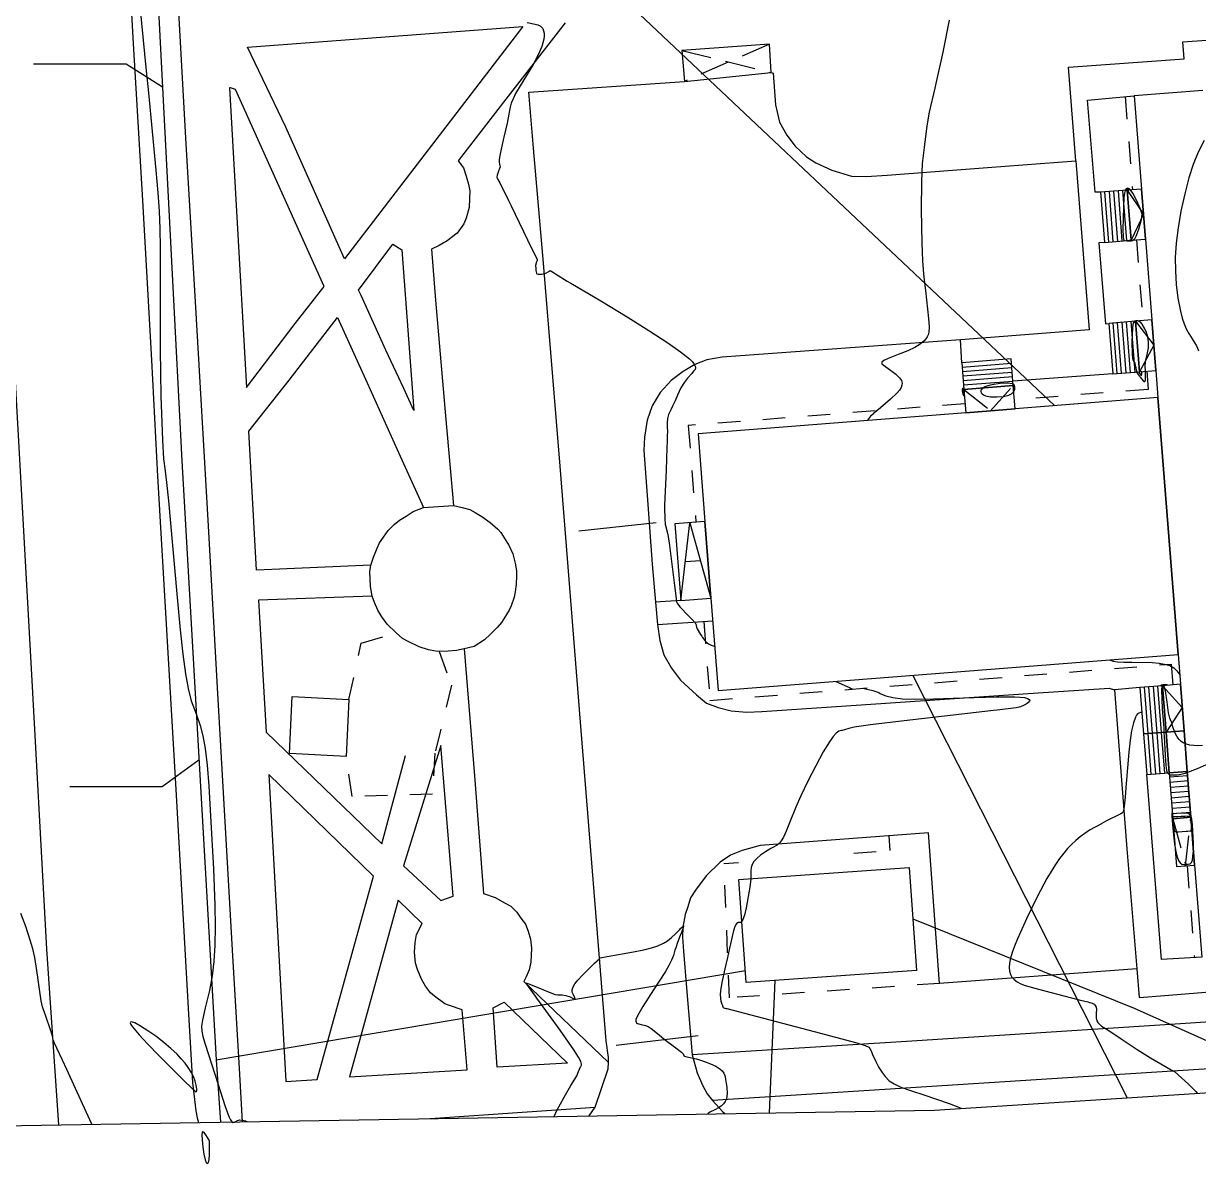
# Model space of a CAD drawing. Header units: metres. Extents: x 1233805 to 1234355, y 654698 to 655114.
# Drawn here: x 1233964 to 1234042.2, y 654698.2 to 654774.2 of the extents above; entities that cross this region are included whole.
import ezdxf

# ---------------------------------------------------------------- set-up
doc = ezdxf.new("R2010")
doc.units = ezdxf.units.M
doc.linetypes.add('ИИDash_15_15', pattern=[3, 1.5, -1.5])
doc.linetypes.add('ИИDash_20_10', pattern=[3, 2, -1])
for name, color, linetype, lineweight in [('ИИ_ГОРИЗОНТАЛИ_ОСН', 32, 'Continuous', 25), ('ИИ_ГОРИЗОНТАЛИ_УТОЛЩ', 32, 'Continuous', 30), ('ИИ_ДОРОГИ_АД', 7, 'Continuous', 25), ('ИИ_ЛЭП_ВН', 250, 'Continuous', 25), ('ИИ_ЛЭП_НН', 250, 'Continuous', 25), ('ИИ_ОБОРУДОВАНИЕ', 250, 'Continuous', 25), ('ИИ_СООРУЖЕНИЕ', 7, 'Continuous', 25), ('ИИ_СТРОЕНИЕ', 7, 'Continuous', 25), ('ИИ_ТЕПЛОТРАССА', 5, 'Continuous', 25)]:
    doc.layers.add(name, color=color, linetype=linetype, lineweight=lineweight)
doc.layers.add('Оформление точек', color=7, linetype='Continuous')

msp = doc.modelspace()

# ---------------------------------------------------------------- linework, layer by layer
at = {"layer": 'ИИ_ГОРИЗОНТАЛИ_ОСН'}
for points, elevation in [([(1233971.662, 654776.288), (1233972.163, 654771.054), (1233972.307, 654769.609), (1233972.808, 654764.45), (1233972.936, 654762.954), (1233973.018, 654761.735), (1233973.07, 654760.56), (1233973.098, 654759.311), (1233973.098, 654755.886), (1233973.092, 654752.528), (1233973.14, 654749.408), (1233973.241, 654746.499), (1233973.319, 654745.249), (1233973.416, 654744.45), (1233973.421, 654744.418), (1233973.524, 654743.67), (1233973.651, 654742.461), (1233974.21, 654736.263), (1233974.21, 654736.261), (1233974.428, 654733.871), (1233974.6, 654732.247), (1233974.773, 654730.951), (1233974.951, 654729.966), (1233975.166, 654729.149), (1233975.479, 654728.282), (1233975.76, 654727.511), (1233975.94, 654726.827), (1233976.085, 654725.979), (1233976.211, 654724.876), (1233976.322, 654723.501), (1233976.449, 654721.48), (1233976.449, 654721.48), (1233976.449, 654721.48), (1233976.645, 654717.959), (1233976.735, 654715.541), (1233976.75, 654714.125), (1233976.724, 654712.891), (1233976.658, 654711.806), (1233976.549, 654710.851), (1233976.373, 654709.875), (1233976.094, 654708.713), (1233975.9, 654707.901), (1233975.847, 654707.507), (1233975.856, 654707.167), (1233975.923, 654706.822), (1233976.082, 654706.295), (1233976.943, 654703.623), (1233977.4, 654702.232), (1233977.664, 654701.498), (1233977.769, 654701.261), (1233977.854, 654701.132), (1233977.934, 654701.087), (1233978.03, 654701.113), (1233978.083, 654701.144), (1233978.244, 654701.225), (1233978.401, 654701.258), (1233978.58, 654701.248), (1233978.78, 654701.192), (1233978.87, 654701.15)], 2.5), ([(1233997.521, 654774.279), (1233998.055, 654774.179), (1233998.237, 654774.122), (1233998.374, 654774.056), (1233998.475, 654773.975), (1233998.551, 654773.873), (1233998.608, 654773.734), (1233998.639, 654773.57), (1233998.642, 654773.38), (1233998.618, 654773.168), (1233998.566, 654772.936), (1233998.488, 654772.683), (1233998.255, 654772.126), (1233997.89, 654771.446), (1233997.299, 654770.465), (1233996.748, 654769.545), (1233996.577, 654769.211), (1233996.458, 654768.919), (1233996.381, 654768.653), (1233996.321, 654768.321), (1233996.298, 654768.179), (1233996.179, 654767.571), (1233995.971, 654766.66), (1233995.926, 654766.47), (1233995.692, 654765.438), (1233995.647, 654765.145), (1233995.656, 654764.967), (1233995.68, 654764.881), (1233995.709, 654764.771), (1233995.713, 654764.684), (1233995.686, 654764.563), (1233995.612, 654764.381), (1233995.588, 654764.327), (1233995.51, 654764.117), (1233995.493, 654763.98), (1233995.513, 654763.915), (1233995.571, 654763.824), (1233995.707, 654763.608), (1233996.279, 654762.447), (1233996.451, 654762.087), (1233997.813, 654759.258), (1233998.173, 654758.536), (1233998.185, 654758.514), (1233998.188, 654758.468), (1233998.187, 654758.464), (1233998.182, 654758.449), (1233998.155, 654758.367), (1233998.147, 654758.346), (1233998.076, 654758.106), (1233998.084, 654757.92), (1233998.091, 654757.876), (1233998.104, 654757.78), (1233998.133, 654757.602), (1233998.163, 654757.553), (1233998.243, 654757.542), (1233998.257, 654757.542), (1233998.278, 654757.541), (1233998.481, 654757.54), (1233998.636, 654757.561), (1233998.793, 654757.617), (1233998.948, 654757.709), (1233998.992, 654757.744), (1233999.045, 654757.77), (1233999.165, 654757.71), (1233999.263, 654757.646), (1233999.413, 654757.548), (1234000.177, 654757.074), (1234000.42, 654756.935), (1234002.422, 654755.754), (1234004.172, 654754.687), (1234005.681, 654753.741), (1234006.869, 654752.968), (1234007.721, 654752.376), (1234008.311, 654751.907), (1234008.505, 654751.719), (1234008.637, 654751.556), (1234008.707, 654751.422), (1234008.723, 654751.304), (1234008.69, 654751.198), (1234008.597, 654751.076), (1234008.469, 654750.933), (1234008.189, 654750.612), (1234007.993, 654750.357), (1234007.75, 654749.964), (1234007.515, 654749.489), (1234007.356, 654749.113), (1234007.196, 654748.741), (1234007.077, 654748.506), (1234006.926, 654748.191), (1234006.857, 654747.939), (1234006.829, 654747.651), (1234006.837, 654747.312), (1234006.845, 654747.12), (1234006.836, 654746.743), (1234006.823, 654746.399), (1234006.811, 654746.009), (1234006.758, 654744.483), (1234006.716, 654743.567), (1234006.657, 654742.167), (1234006.655, 654741.769), (1234006.671, 654741.467), (1234006.678, 654741.374), (1234006.68, 654741.247), (1234006.701, 654740.899), (1234006.849, 654740.311), (1234006.853, 654740.297), (1234006.902, 654740.085), (1234006.984, 654739.49), (1234007.331, 654736.812), (1234007.424, 654735.951), (1234007.436, 654735.831), (1234007.456, 654735.735), (1234007.495, 654735.648), (1234007.682, 654735.406), (1234008.261, 654734.796), (1234008.495, 654734.554), (1234008.7, 654734.326), (1234008.759, 654734.207), (1234008.765, 654734.151), (1234008.781, 654734.038), (1234008.82, 654733.931), (1234009.055, 654733.563), (1234009.13, 654733.457), (1234009.191, 654733.366), (1234009.411, 654733.081), (1234009.582, 654732.946), (1234009.766, 654732.846), (1234009.952, 654732.794), (1234009.998, 654732.782)], 3), ([(1234025.606, 654774.429), (1234025.19, 654772.296), (1234024.717, 654770.226), (1234024.645, 654769.919), (1234024.278, 654768.308), (1234024.117, 654767.395), (1234023.926, 654765.97), (1234023.813, 654764.899), (1234023.758, 654763.693), (1234023.747, 654761.811), (1234023.779, 654759.615), (1234023.824, 654758.424), (1234023.891, 654757.567), (1234023.965, 654756.964), (1234024.032, 654756.442), (1234024.233, 654754.589), (1234024.271, 654754.04), (1234024.241, 654753.67), (1234024.198, 654753.508), (1234024.135, 654753.361), (1234024.05, 654753.225), (1234023.943, 654753.099), (1234023.681, 654752.883), (1234023.315, 654752.663), (1234022.85, 654752.442), (1234022.215, 654752.186), (1234022.199, 654752.179), (1234021.55, 654751.922), (1234021.258, 654751.785), (1234021.125, 654751.676), (1234021.11, 654751.625), (1234021.128, 654751.573), (1234021.202, 654751.495), (1234021.356, 654751.384), (1234021.392, 654751.359), (1234021.548, 654751.25), (1234021.717, 654751.131), (1234021.795, 654751.079), (1234022.057, 654750.891), (1234022.297, 654750.64), (1234022.298, 654750.639), (1234022.298, 654750.639), (1234022.428, 654750.458), (1234022.474, 654750.289), (1234022.459, 654750.147), (1234022.396, 654749.992), (1234022.285, 654749.819), (1234022.122, 654749.624), (1234021.695, 654749.208), (1234021.04, 654748.639), (1234020.542, 654748.235), (1234020.536, 654748.23), (1234020.364, 654748.081), (1234020.229, 654747.915), (1234020.163, 654747.799)], 3.5), ([(1234036.27, 654731.872), (1234036.273, 654731.87), (1234036.524, 654731.792), (1234036.812, 654731.748), (1234037.222, 654731.727), (1234037.753, 654731.721), (1234039.105, 654731.687), (1234039.573, 654731.648), (1234039.938, 654731.59), (1234040.286, 654731.487), (1234040.557, 654731.34), (1234040.759, 654731.148), (1234040.941, 654730.865), (1234040.943, 654730.861)], 3.5), ([(1234018.064, 654730.439), (1234018.814, 654730.098), (1234018.969, 654730.026), (1234019.072, 654729.977), (1234019.134, 654729.947), (1234019.134, 654729.947), (1234019.157, 654729.936), (1234019.165, 654729.932), (1234019.176, 654729.926), (1234019.177, 654729.926), (1234019.178, 654729.925)], 3), ([(1234019.843, 654729.978), (1234020.031, 654729.947), (1234020.525, 654729.843), (1234020.911, 654729.696), (1234021.012, 654729.643), (1234021.208, 654729.543), (1234021.394, 654729.471), (1234021.861, 654729.36), (1234022.499, 654729.29), (1234023.318, 654729.262), (1234024.552, 654729.277), (1234026.542, 654729.346), (1234028.741, 654729.42), (1234029.977, 654729.42), (1234030.333, 654729.398), (1234030.611, 654729.361), (1234030.809, 654729.309), (1234030.927, 654729.243), (1234030.965, 654729.163), (1234030.921, 654729.069), (1234030.796, 654728.963), (1234030.592, 654728.847), (1234030.345, 654728.745), (1234030.058, 654728.677), (1234028.787, 654728.52), (1234028.542, 654728.493), (1234022.61, 654727.826), (1234020.369, 654727.557), (1234019.268, 654727.392), (1234018.923, 654727.315), (1234018.634, 654727.224), (1234018.473, 654727.176), (1234018.436, 654727.171), (1234018.263, 654727.122), (1234018.088, 654726.993), (1234017.882, 654726.762), (1234017.642, 654726.425), (1234017.226, 654725.742), (1234016.724, 654724.83), (1234016.203, 654723.809), (1234015.735, 654722.823), (1234015.402, 654722.06), (1234015.025, 654721.136), (1234014.752, 654720.468), (1234014.575, 654720.086), (1234014.429, 654719.841), (1234014.278, 654719.66), (1234014.11, 654719.525), (1234013.858, 654719.382), (1234013.736, 654719.317), (1234013.37, 654719.1), (1234013.047, 654718.874), (1234012.792, 654718.655), (1234012.609, 654718.449), (1234012.497, 654718.261), (1234012.427, 654718.057), (1234012.398, 654717.84), (1234012.407, 654717.589), (1234012.408, 654717.577), (1234012.412, 654717.299), (1234012.337, 654716.757), (1234012.088, 654715.364), (1234011.977, 654714.896), (1234011.878, 654714.595), (1234011.824, 654714.492), (1234011.768, 654714.426), (1234011.706, 654714.396), (1234011.624, 654714.393), (1234011.552, 654714.391), (1234011.498, 654714.371), (1234011.403, 654714.256), (1234011.325, 654714.063), (1234011.237, 654713.76), (1234010.992, 654712.688), (1234010.857, 654712.069), (1234010.682, 654711.316), (1234010.473, 654710.398), (1234010.383, 654709.85), (1234010.367, 654709.596), (1234010.378, 654709.369), (1234010.414, 654709.169), (1234010.48, 654708.973), (1234010.488, 654708.952), (1234010.542, 654708.796), (1234010.561, 654708.744), (1234010.602, 654708.718), (1234010.748, 654708.679), (1234010.796, 654708.667), (1234012.397, 654708.253), (1234016.611, 654707.148), (1234019.446, 654706.384), (1234020.015, 654706.21), (1234020.263, 654706.097), (1234020.332, 654706.021), (1234020.409, 654705.849), (1234020.508, 654705.608), (1234020.714, 654705.157), (1234020.925, 654704.753), (1234021.132, 654704.413), (1234021.333, 654704.142), (1234021.606, 654703.869), (1234021.937, 654703.652), (1234022.388, 654703.447), (1234023.097, 654703.191), (1234023.904, 654702.921), (1234025.598, 654702.345), (1234026.398, 654702.034)], 3), ([(1234040.163, 654730.18), (1234040.086, 654730.2), (1234039.809, 654730.213), (1234039.714, 654730.193), (1234039.66, 654730.141), (1234039.66, 654730.14)], 3.5), ([(1234038.426, 654728.377), (1234038.327, 654728.362), (1234038.226, 654728.332), (1234038.143, 654728.276), (1234038.065, 654728.185), (1234037.992, 654728.058), (1234037.858, 654727.682), (1234037.743, 654727.149), (1234037.653, 654726.537), (1234037.562, 654725.73), (1234037.361, 654723.388), (1234037.308, 654722.729), (1234037.252, 654722.134), (1234037.202, 654721.832), (1234037.138, 654721.691), (1234037.018, 654721.622), (1234036.99, 654721.611), (1234036.08, 654721.154), (1234035.753, 654720.982), (1234035.734, 654720.972), (1234034.949, 654720.534), (1234034.625, 654720.321), (1234034.321, 654720.098), (1234034.025, 654719.853), (1234033.744, 654719.592), (1234033.477, 654719.313), (1234033.222, 654719.016), (1234032.954, 654718.664), (1234032.679, 654718.265), (1234032.103, 654717.316), (1234031.488, 654716.16), (1234030.753, 654714.648), (1234030.144, 654713.313), (1234029.944, 654712.823), (1234029.793, 654712.399), (1234029.683, 654712.02), (1234029.617, 654711.689), (1234029.593, 654711.403), (1234029.612, 654711.157), (1234029.674, 654710.948), (1234029.779, 654710.762), (1234029.929, 654710.597), (1234030.127, 654710.451), (1234030.366, 654710.324), (1234030.663, 654710.207), (1234031.556, 654709.951), (1234033.224, 654709.523), (1234034.251, 654709.259), (1234034.828, 654709.108), (1234034.949, 654709.076), (1234034.954, 654709.075), (1234035.119, 654709.023), (1234035.24, 654708.956), (1234035.327, 654708.867), (1234035.378, 654708.757), (1234035.399, 654708.607), (1234035.392, 654708.365), (1234035.387, 654708.062), (1234035.423, 654707.864), (1234035.489, 654707.741), (1234035.595, 654707.626), (1234035.749, 654707.509), (1234036.012, 654707.346), (1234036.287, 654707.177), (1234037.046, 654706.663), (1234038.117, 654705.94), (1234038.997, 654705.393), (1234040.106, 654704.742), (1234040.525, 654704.5)], 3.5), ([(1233965.954, 654706.774), (1233965.857, 654707.061), (1233965.438, 654708.289), (1233965.42, 654708.342), (1233965.273, 654708.792), (1233965.185, 654709.18), (1233964.957, 654710.729), (1233964.952, 654710.765), (1233964.848, 654711.483), (1233964.742, 654712.067), (1233964.611, 654712.646), (1233964.452, 654713.229), (1233964.158, 654714.124), (1233963.818, 654714.992)], 2.5), ([(1234002.34, 654712.042), (1234002.37, 654712.047), (1234002.835, 654712.125), (1234004.603, 654712.445), (1234005.289, 654712.583), (1234005.795, 654712.711), (1234006.223, 654712.855), (1234006.581, 654713.02), (1234006.856, 654713.188), (1234007.126, 654713.395), (1234007.39, 654713.637), (1234007.675, 654713.941), (1234007.716, 654713.987), (1234007.888, 654714.159), (1234007.916, 654714.169), (1234007.92, 654714.133), (1234007.884, 654713.969), (1234007.793, 654713.721), (1234007.709, 654713.522), (1234007.522, 654713.066), (1234007.402, 654712.721), (1234007.355, 654712.55), (1234007.251, 654712.204), (1234007.127, 654711.891), (1234006.952, 654711.538), (1234006.723, 654711.139), (1234005.931, 654709.92), (1234005.208, 654708.813), (1234004.853, 654708.19), (1234004.759, 654707.933), (1234004.75, 654707.84), (1234004.765, 654707.766), (1234004.803, 654707.713), (1234004.866, 654707.672), (1234005.101, 654707.614), (1234005.382, 654707.549), (1234005.568, 654707.468), (1234005.771, 654707.344), (1234006.305, 654706.913), (1234006.636, 654706.633), (1234007.33, 654706.118), (1234007.794, 654705.77), (1234007.897, 654705.656), (1234007.941, 654705.552), (1234007.953, 654705.516), (1234007.98, 654705.497), (1234008.15, 654705.459), (1234008.782, 654705.319), (1234009.259, 654705.171), (1234009.709, 654705.001), (1234010.075, 654704.832), (1234010.343, 654704.67), (1234010.502, 654704.53), (1234010.614, 654704.378), (1234010.68, 654704.212), (1234010.713, 654704.001), (1234010.717, 654703.952), (1234010.765, 654703.686), (1234010.813, 654703.43), (1234010.832, 654703.015), (1234010.812, 654702.83), (1234010.773, 654702.666), (1234010.694, 654702.485), (1234010.581, 654702.323), (1234010.433, 654702.182), (1234010.252, 654702.061), (1234009.995, 654701.938), (1234009.664, 654701.769), (1234009.566, 654701.69), (1234009.547, 654701.666)], 2.5), ([(1233999.308, 654701.494), (1233999.496, 654701.889), (1233999.972, 654702.776), (1234000.414, 654703.557), (1234000.684, 654703.983), (1234000.815, 654704.198), (1234000.934, 654704.473), (1234001.077, 654704.797), (1234001.089, 654704.818), (1234001.125, 654704.895), (1234001.135, 654704.961), (1234001.089, 654705.144), (1234000.928, 654705.448), (1234000.628, 654705.914), (1233999.711, 654707.224), (1233998.162, 654709.356), (1233998.067, 654709.486), (1233997.421, 654710.377), (1233997.421, 654710.377), (1233997.421, 654710.378), (1233997.572, 654710.337), (1233998.413, 654709.999), (1233998.612, 654709.913), (1233999.102, 654709.707), (1233999.39, 654709.608), (1233999.551, 654709.58), (1233999.708, 654709.587), (1233999.844, 654709.593), (1234000.083, 654709.548), (1234000.375, 654709.444), (1234000.533, 654709.369), (1234000.645, 654709.318), (1234000.693, 654709.311), (1234000.704, 654709.335), (1234000.692, 654709.387), (1234000.598, 654709.582), (1234000.594, 654709.591), (1234000.52, 654709.763), (1234000.513, 654709.926), (1234000.569, 654710.113), (1234000.693, 654710.325), (1234000.887, 654710.571), (1234001.168, 654710.877), (1234002.002, 654711.681), (1234002.344, 654711.997)], 2.5), ([(1233968.546, 654700.976), (1233967.931, 654702.343), (1233966.88, 654704.614), (1233966.593, 654705.231), (1233966.217, 654706.046), (1233966.049, 654706.42), (1233965.994, 654706.549), (1233965.977, 654706.591), (1233965.974, 654706.6), (1233965.966, 654706.618), (1233965.966, 654706.618), (1233965.965, 654706.621)], 2.5), ([(1234040.569, 654704.503), (1234040.841, 654704.267), (1234041.536, 654703.64), (1234042.013, 654703.142), (1234042.094, 654703.038)], 3.5)]:
    msp.add_lwpolyline(points, dxfattribs=dict(at, elevation=elevation))
for points, elevation in [([(1234037.558, 654763.133), (1234037.542, 654763.153), (1234037.458, 654763.187), (1234037.416, 654763.169), (1234037.387, 654763.119)], 4.5), ([(1234037.458, 654763.125), (1234037.457, 654763.126), (1234037.457, 654763.125)], 5), ([(1234037.57, 654759.778), (1234037.581, 654759.775), (1234037.583, 654759.775), (1234037.623, 654759.773), (1234037.717, 654759.773), (1234037.766, 654759.793)], 4.5), ([(1234038.047, 654754.407), (1234038.014, 654754.413), (1234037.977, 654754.403), (1234037.976, 654754.401)], 4.5), ([(1234038.224, 654751.031), (1234038.272, 654750.92), (1234038.275, 654750.917), (1234038.286, 654750.902), (1234038.364, 654750.81), (1234038.406, 654750.793), (1234038.421, 654750.91), (1234038.412, 654751.046)], 4.5), ([(1234029.881, 654749.973), (1234029.904, 654750.02), (1234029.909, 654750.088), (1234029.895, 654750.139), (1234029.867, 654750.156)], 4.5), ([(1234026.537, 654749.826), (1234026.557, 654749.741), (1234026.583, 654749.707), (1234026.57, 654749.872), (1234026.546, 654749.885), (1234026.537, 654749.826)], 4.5), ([(1234040.443, 654721.704), (1234040.437, 654721.443), (1234040.465, 654720.977), (1234040.581, 654719.915), (1234040.61, 654719.739)], 4.5), ([(1234040.456, 654721.704), (1234040.453, 654721.71), (1234040.443, 654721.704)], 4.5), ([(1234040.453, 654721.617), (1234040.448, 654721.412), (1234040.47, 654721.047), (1234040.56, 654720.215), (1234040.581, 654720.111)], 5), ([(1234040.462, 654721.622), (1234040.462, 654721.622), (1234040.453, 654721.617)], 5), ([(1234040.469, 654721.533), (1234040.462, 654721.53)], 5.5), ([(1234040.462, 654721.53), (1234040.474, 654721.117), (1234040.54, 654720.514), (1234040.555, 654720.438)], 5.5), ([(1234040.481, 654721.357), (1234040.484, 654721.258), (1234040.499, 654721.154)], 6.5), ([(1234040.483, 654721.357), (1234040.481, 654721.357)], 6.5), ([(1234041.761, 654720.463), (1234041.761, 654720.463)], 5.5), ([(1233974.319, 654704.236), (1233974.679, 654703.874), (1233975.191, 654703.366), (1233975.418, 654703.17), (1233975.481, 654703.138), (1233975.52, 654703.147), (1233975.537, 654703.197), (1233975.536, 654703.298), (1233975.497, 654703.564), (1233975.418, 654703.849), (1233975.302, 654704.143), (1233975.15, 654704.441), (1233974.966, 654704.739), (1233974.749, 654705.038), (1233974.5, 654705.336), (1233974.221, 654705.632), (1233973.814, 654706.013), (1233973.336, 654706.418), (1233972.81, 654706.825), (1233972.28, 654707.2), (1233971.794, 654707.509), (1233971.414, 654707.711), (1233971.179, 654707.787), (1233971.121, 654707.775), (1233971.105, 654707.731), (1233971.146, 654707.62), (1233971.26, 654707.448), (1233971.703, 654706.916), (1233972.252, 654706.324), (1233972.999, 654705.557), (1233973.949, 654704.605), (1233974.319, 654704.236)], 2.5), ([(1233976.357, 654698.624), (1233976.384, 654698.967), (1233976.385, 654699.491), (1233976.384, 654699.628), (1233976.385, 654699.781), (1233976.383, 654699.869), (1233976.362, 654699.92), (1233976.136, 654700.265), (1233976.018, 654700.421), (1233975.942, 654700.47), (1233975.914, 654700.458), (1233975.893, 654700.422), (1233975.872, 654700.273), (1233975.884, 654699.929), (1233975.935, 654699.451), (1233976.009, 654698.973), (1233976.088, 654698.616), (1233976.162, 654698.423), (1233976.2, 654698.374), (1233976.236, 654698.359), (1233976.272, 654698.377), (1233976.305, 654698.43), (1233976.357, 654698.624)], 2.5)]:
    msp.add_lwpolyline(points, close=True, dxfattribs=dict(at, elevation=elevation))
at = {"layer": 'ИИ_ГОРИЗОНТАЛИ_УТОЛЩ', "elevation": 4}
for points in [[(1234042.565, 654766.433), (1234042.178, 654765.651), (1234041.847, 654764.831), (1234041.557, 654763.937), (1234041.281, 654762.887), (1234041.025, 654761.721), (1234040.834, 654760.621), (1234040.708, 654759.594), (1234040.648, 654758.644), (1234040.652, 654757.758), (1234040.712, 654756.846), (1234040.829, 654755.929), (1234040.993, 654755.067), (1234041.11, 654754.61), (1234041.237, 654754.227), (1234041.375, 654753.907), (1234041.55, 654753.59), (1234041.768, 654753.238), (1234042.051, 654752.772), (1234042.127, 654752.618), (1234042.195, 654752.426)], [(1234042.47, 654726.18), (1234042.157, 654726.16), (1234041.877, 654726.166), (1234041.625, 654726.197), (1234041.402, 654726.255), (1234041.207, 654726.338), (1234041.041, 654726.445), (1234040.901, 654726.579), (1234040.783, 654726.74), (1234040.672, 654726.95), (1234040.525, 654727.293), (1234040.443, 654727.558), (1234040.43, 654727.63), (1234040.394, 654727.741), (1234040.383, 654727.761), (1234040.283, 654727.996), (1234040.203, 654728.338), (1234040.102, 654729.055), (1234039.992, 654729.815), (1234039.905, 654730.098), (1234039.856, 654730.159), (1234039.797, 654730.172), (1234039.763, 654730.161), (1234039.746, 654730.123), (1234039.733, 654729.894), (1234039.779, 654728.606), (1234039.856, 654727.595), (1234039.878, 654727.336), (1234039.896, 654727.011), (1234039.905, 654726.787), (1234039.981, 654725.519), (1234040.03, 654724.873), (1234040.073, 654724.517), (1234040.113, 654724.373), (1234040.167, 654724.306), (1234040.177, 654724.299), (1234040.197, 654724.282), (1234040.254, 654724.241), (1234040.325, 654724.22), (1234040.716, 654724.228), (1234040.77, 654724.232), (1234040.773, 654724.232), (1234041.021, 654724.261), (1234041.301, 654724.334), (1234041.671, 654724.463), (1234042.137, 654724.654), (1234043.122, 654725.097)]]:
    msp.add_lwpolyline(points, dxfattribs=at)
at = {"layer": 'ИИ_ГОРИЗОНТАЛИ_УТОЛЩ'}
for points, elevation in [([(1234037.168, 654760.546), (1234037.177, 654759.99), (1234037.194, 654759.874), (1234037.224, 654759.811), (1234037.293, 654759.771), (1234037.417, 654759.76), (1234037.447, 654759.76), (1234037.528, 654759.757), (1234037.714, 654759.757), (1234037.814, 654759.778), (1234037.897, 654759.832), (1234037.975, 654759.927), (1234038.051, 654760.066), (1234038.221, 654760.534), (1234038.393, 654761.177), (1234038.431, 654761.381), (1234038.435, 654761.524), (1234038.408, 654761.665), (1234038.337, 654761.859), (1234038.071, 654762.453), (1234037.821, 654762.926), (1234037.719, 654763.079), (1234037.627, 654763.181), (1234037.543, 654763.236), (1234037.458, 654763.249), (1234037.375, 654763.213), (1234037.315, 654763.109), (1234037.268, 654762.92), (1234037.232, 654762.639), (1234037.194, 654761.983), (1234037.175, 654761.218), (1234037.168, 654760.546)], 4), ([(1234038.058, 654751.099), (1234038.12, 654750.947), (1234038.242, 654750.776), (1234038.282, 654750.725), (1234038.313, 654750.684), (1234038.518, 654750.441), (1234038.583, 654750.395), (1234038.628, 654750.395), (1234038.66, 654750.451), (1234038.675, 654750.568), (1234038.658, 654751.02), (1234038.657, 654751.032), (1234038.642, 654751.466), (1234038.687, 654751.837), (1234038.745, 654752.086), (1234038.855, 654752.624), (1234038.874, 654752.841), (1234038.871, 654753.042), (1234038.827, 654753.336), (1234038.737, 654753.645), (1234038.605, 654753.949), (1234038.452, 654754.2), (1234038.352, 654754.315), (1234038.251, 654754.39), (1234038.149, 654754.425), (1234038.029, 654754.428), (1234037.932, 654754.403), (1234037.87, 654754.329), (1234037.824, 654754.181), (1234037.791, 654753.947), (1234037.756, 654753.054), (1234037.782, 654752.157), (1234037.831, 654751.843), (1234037.892, 654751.701), (1234037.908, 654751.677), (1234037.948, 654751.605), (1234037.989, 654751.457), (1234038.012, 654751.327), (1234038.021, 654751.273), (1234038.058, 654751.099)], 4), ([(1234026.461, 654749.767), (1234026.515, 654749.54), (1234026.555, 654749.462), (1234026.583, 654749.452), (1234026.592, 654749.645), (1234026.549, 654749.886), (1234026.518, 654749.931), (1234026.486, 654749.92), (1234026.464, 654749.857), (1234026.461, 654749.767)], 4), ([(1234027.965, 654750.038), (1234027.849, 654749.97), (1234027.764, 654749.892), (1234027.714, 654749.808), (1234027.702, 654749.722), (1234027.728, 654749.638), (1234027.79, 654749.562), (1234027.885, 654749.496), (1234028.01, 654749.443), (1234028.342, 654749.379), (1234028.766, 654749.365), (1234029.206, 654749.404), (1234029.561, 654749.488), (1234029.755, 654749.581), (1234029.889, 654749.703), (1234029.961, 654749.853), (1234029.974, 654750.033), (1234029.936, 654750.167), (1234029.883, 654750.215), (1234029.8, 654750.248), (1234029.499, 654750.277), (1234029.003, 654750.257), (1234028.436, 654750.181), (1234028.169, 654750.115), (1234027.965, 654750.038)], 4), ([(1234040.434, 654721.791), (1234040.427, 654721.473), (1234040.46, 654720.907), (1234040.523, 654720.233), (1234040.601, 654719.616), (1234040.684, 654719.121), (1234040.771, 654718.759), (1234040.859, 654718.526), (1234040.963, 654718.366), (1234041.079, 654718.281), (1234041.221, 654718.262), (1234041.351, 654718.267), (1234041.359, 654718.268), (1234041.511, 654718.274), (1234041.511, 654718.274), (1234041.632, 654718.3), (1234041.72, 654718.39), (1234041.785, 654718.553), (1234041.827, 654718.791), (1234041.85, 654719.157), (1234041.851, 654719.652), (1234041.791, 654720.891), (1234041.752, 654721.262), (1234041.703, 654721.47), (1234041.626, 654721.588), (1234041.497, 654721.648), (1234041.196, 654721.675), (1234040.721, 654721.648), (1234040.719, 654721.648), (1234040.57, 654721.637), (1234040.5, 654721.645), (1234040.472, 654721.682), (1234040.456, 654721.745), (1234040.454, 654721.755), (1234040.444, 654721.798), (1234040.434, 654721.791)], 4), ([(1234040.472, 654721.444), (1234040.479, 654721.188), (1234040.52, 654720.814), (1234040.569, 654720.566), (1234040.603, 654720.485), (1234040.649, 654720.443), (1234040.717, 654720.429), (1234040.842, 654720.433), (1234041.368, 654720.474), (1234041.451, 654720.48), (1234041.637, 654720.493), (1234041.637, 654720.493), (1234041.672, 654720.501), (1234041.697, 654720.527), (1234041.728, 654720.643), (1234041.735, 654720.892), (1234041.718, 654721.251), (1234041.692, 654721.418), (1234041.67, 654721.452), (1234041.633, 654721.47), (1234041.284, 654721.46), (1234041.265, 654721.458), (1234041.043, 654721.441), (1234040.812, 654721.427), (1234040.625, 654721.423), (1234040.52, 654721.434), (1234040.481, 654721.446), (1234040.48, 654721.446), (1234040.472, 654721.444)], 6)]:
    msp.add_lwpolyline(points, close=True, dxfattribs=dict(at, elevation=elevation))
at = {"layer": 'ИИ_ДОРОГИ_АД'}
for points in [[(1233966.352, 654700.939), (1233965.556, 654712.617), (1233964.558, 654730.898), (1233962.037, 654775.424), (1233960.382, 654804.088), (1233959.962, 654811.361), (1233959.902, 654812.354), (1233959.742, 654813.113), (1233959.514, 654814.09)], [(1233971.717, 654800.512), (1233972.601, 654798.647), (1233973.084, 654797.403), (1233973.524, 654789.402), (1233974.788, 654766.58), (1233975.441, 654755.306), (1233976.262, 654741.157), (1233976.908, 654729.643), (1233977.915, 654712.174), (1233978.349, 654704.684), (1233978.54, 654701.144)], [(1233970.467, 654787.523), (1233971.303, 654772.887), (1233971.907, 654762.434), (1233972.515, 654751.814), (1233972.923, 654744.088), (1233974.148, 654722.877), (1233974.977, 654708.298), (1233975.243, 654703.744), (1233975.459, 654701.874), (1233975.546, 654701.404), (1233975.652, 654701.096)], [(1234000.044, 654774.248), (1233995.948, 654768.969), (1233992.923, 654765.08), (1233993.277, 654764.614), (1233993.464, 654764.063), (1233993.613, 654763.513), (1233993.697, 654763.069), (1233993.687, 654762.566), (1233993.659, 654761.978), (1233993.456, 654761.266), (1233993.292, 654760.881), (1233992.859, 654760.26), (1233992.187, 654759.759), (1233991.67, 654759.442), (1233991.153, 654759.196), (1233991.412, 654755.801), (1233992.084, 654748.109), (1233992.608, 654742.142)], [(1234034.032, 654765.067), (1234033.536, 654771.306), (1234041.239, 654771.867), (1234041.158, 654772.984), (1234045.574, 654773.297)], [(1234001.648, 654701.533), (1234002.039, 654702.113), (1234002.917, 654704.659), (1234002.932, 654705.077), (1234002.927, 654705.421), (1234002.785, 654706.518), (1234001.077, 654727.725), (1233999.705, 654744.755), (1233998.596, 654758.267), (1233997.947, 654765.912), (1233997.638, 654769.635), (1234007.977, 654770.363)], [(1234013.756, 654770.944), (1234013.89, 654770.904), (1234014.034, 654768.791), (1234014.317, 654767.657), (1234014.792, 654766.775), (1234015.357, 654766.062), (1234016.104, 654765.35), (1234016.734, 654764.946), (1234017.796, 654764.458), (1234019.111, 654764.058), (1234020.078, 654764.024), (1234021.484, 654764.126), (1234028.142, 654764.625), (1234034.032, 654765.067), (1234034.911, 654753.826), (1234026.36, 654753.161), (1234010.495, 654752.007), (1234009.48, 654751.826), (1234008.679, 654751.528), (1234007.896, 654751.064), (1234007.104, 654750.454), (1234006.379, 654749.671), (1234005.83, 654748.775), (1234005.493, 654747.824), (1234005.319, 654746.697), (1234005.284, 654745.804), (1234005.537, 654742.218), (1234005.84, 654738.249), (1234006.066, 654735.722), (1234006.183, 654734.217), (1234006.34, 654733.15), (1234006.62, 654732.208), (1234007.114, 654731.316), (1234007.717, 654730.529), (1234008.776, 654729.551), (1234009.445, 654729), (1234010.222, 654728.696), (1234011.082, 654728.49), (1234012.127, 654728.388), (1234013.127, 654728.432), (1234017.779, 654728.748), (1234031.201, 654729.656), (1234036.259, 654729.999), (1234036.61, 654729.875), (1234037.426, 654719.301), (1234038.08, 654711.313), (1234024.961, 654710.346), (1234024.22, 654720.354), (1234013.025, 654719.526), (1234011.821, 654719.198), (1234011.043, 654718.87), (1234010.36, 654718.417), (1234009.424, 654717.506), (1234008.719, 654716.546), (1234008.377, 654716.033), (1234008.201, 654715.445), (1234008.033, 654714.924), (1234007.88, 654714.092), (1234007.858, 654713.411), (1234007.92, 654712.497), (1234008.113, 654710.053), (1234008.504, 654705.59), (1234008.82, 654704.398), (1234009.193, 654703.564), (1234009.486, 654702.994), (1234009.852, 654702.553), (1234010.535, 654701.797), (1234010.664, 654701.685)], [(1234035.676, 654762.985), (1234035.312, 654763), (1234034.817, 654769.102), (1234037.911, 654769.401)], [(1234035.938, 654759.65), (1234035.557, 654759.613), (1234036.013, 654754.235), (1234036.223, 654754.263)], [(1233987.121, 654738.172), (1233979.505, 654737.847), (1233978.993, 654747.088), (1233981.684, 654750.485), (1233984.9, 654754.652), (1233986.868, 654750.31), (1233989.076, 654745.431), (1233990.61, 654742.013)], [(1234026.443, 654751.644), (1234026.36, 654753.161)], [(1234036.488, 654750.895), (1234029.846, 654750.421)], [(1233987.199, 654736.107), (1233979.637, 654735.838), (1233980.144, 654727.063), (1233987.842, 654719.631), (1233989.42, 654725.503)], [(1234007.745, 654735.814), (1234006.066, 654735.722)], [(1234006.183, 654734.217), (1234009.866, 654734.468)], [(1233993.325, 654732.596), (1233994.011, 654724.156), (1233994.614, 654716.32), (1233995.385, 654716.068), (1233996.06, 654715.685), (1233996.426, 654715.486), (1233996.831, 654715.082), (1233997.098, 654714.683), (1233997.396, 654714.279), (1233997.587, 654713.813), (1233997.747, 654713.292), (1233997.808, 654712.697), (1233997.755, 654711.756), (1233997.648, 654711.237), (1233997.442, 654710.771), (1233997.304, 654710.481), (1234002.932, 654705.077)], [(1234038.296, 654730.033), (1234036.61, 654729.875)], [(1234042.42, 654712.084), (1234039.742, 654711.928), (1234038.752, 654724.236)], [(1234038.08, 654711.313), (1234038.25, 654709.405), (1234039.943, 654709.55), (1234046.179, 654710.048), (1234046.231, 654709.124), (1234050.557, 654709.451), (1234050.573, 654709.251), (1234051.746, 654709.354), (1234059.42, 654709.942), (1234059.369, 654710.925), (1234074.576, 654712.058), (1234074.708, 654709.857), (1234056.754, 654708.693), (1234041.331, 654707.685), (1234023.125, 654706.5), (1234008.504, 654705.59)], [(1234074.963, 654705.14), (1234074.869, 654706.752), (1234052.028, 654705.227), (1234034.525, 654704.121), (1234009.852, 654702.553)], [(1233991.06, 654701.355), (1233997.508, 654701.789), (1234002.039, 654702.113)]]:
    msp.add_lwpolyline(points, dxfattribs=at)
for points in [[(1233985.363, 654758.566), (1233981.466, 654767.315), (1233978.913, 654772.631), (1233997.23, 654774.02)], [(1233984.001, 654756.717), (1233978.105, 654769.821), (1233977.776, 654769.943), (1233977.714, 654769.93), (1233978.128, 654762.501), (1233978.845, 654749.99), (1233982.069, 654754.257)], [(1233986.294, 654756.461), (1233988.575, 654759.524), (1233989.175, 654759.144), (1233989.97, 654748.456), (1233989.303, 654749.918), (1233988.12, 654752.478), (1233986.468, 654756.125)], [(1233992.608, 654742.142), (1233993.185, 654742.015), (1233993.71, 654741.881), (1233994.057, 654741.679), (1233994.498, 654741.411), (1233995.058, 654741.018), (1233995.564, 654740.577), (1233995.773, 654740.339), (1233996.329, 654739.467), (1233996.573, 654738.919), (1233996.728, 654738.305), (1233996.805, 654737.799), (1233996.811, 654737.465), (1233996.787, 654736.879), (1233996.716, 654736.391), (1233996.644, 654736.039), (1233996.454, 654735.465), (1233996.316, 654735.185), (1233996.144, 654734.883), (1233995.815, 654734.356), (1233995.523, 654734.028), (1233995.081, 654733.58), (1233994.679, 654733.199), (1233993.991, 654732.771), (1233993.325, 654732.596), (1233992.805, 654732.496), (1233992.249, 654732.46), (1233991.669, 654732.426), (1233991.414, 654732.453), (1233990.952, 654732.543), (1233990.331, 654732.75), (1233989.606, 654733.088), (1233989.213, 654733.288), (1233988.797, 654733.669), (1233988.21, 654734.249), (1233987.844, 654734.746), (1233987.574, 654735.188), (1233987.357, 654735.682), (1233987.199, 654736.107), (1233987.089, 654736.762), (1233987.045, 654737.75), (1233987.121, 654738.172), (1233987.281, 654738.699), (1233987.525, 654739.298), (1233987.69, 654739.657), (1233987.954, 654740.046), (1233988.26, 654740.483), (1233988.671, 654740.887), (1233989.025, 654741.158), (1233989.463, 654741.429), (1233989.936, 654741.75), (1233990.61, 654742.013)], [(1233991.772, 654726.181), (1233989.291, 654718.166), (1233991.768, 654715.851), (1233992.586, 654716.147)], [(1233983.531, 654703.952), (1233987.281, 654717.472), (1233980.322, 654724.254), (1233981.447, 654703.824)], [(1233993.188, 654708.583), (1233992.339, 654708.883), (1233992.045, 654708.978), (1233991.361, 654709.502), (1233991.081, 654709.716), (1233990.751, 654710.158), (1233990.492, 654710.636), (1233990.208, 654711.274), (1233990.084, 654711.683), (1233990.028, 654712.418), (1233990.065, 654713.071), (1233990.15, 654713.599), (1233990.527, 654714.325), (1233988.942, 654715.891), (1233988.254, 654713.374), (1233985.691, 654704.13), (1233993.52, 654704.604)], [(1234000.212, 654705.032), (1233995.529, 654704.771), (1233995.247, 654708.713), (1233995.98, 654709.098)]]:
    msp.add_lwpolyline(points, close=True, dxfattribs=at)
at = {"layer": 'ИИ_ДОРОГИ_АД', "linetype": 'ИИDash_15_15'}
for points in [[(1234037.313, 654769.354), (1234037.801, 654763.152)], [(1234038.063, 654759.817), (1234038.486, 654754.441)], [(1234038.751, 654751.073), (1234038.846, 654749.871), (1234029.945, 654749.17)], [(1234026.658, 654748.912), (1234008.242, 654747.463), (1234008.747, 654741.031)], [(1234009.267, 654734.427), (1234009.68, 654729.178), (1234040.384, 654731.593), (1234040.493, 654730.206)], [(1233985.655, 654729.234), (1233986.464, 654732.979), (1233988.797, 654733.669)], [(1233991.669, 654732.426), (1233992.472, 654730.185), (1233991.375, 654725.66), (1233991.212, 654722.935), (1233985.862, 654722.788), (1233985.471, 654725.45)], [(1234019.255, 654719.006), (1234021.68, 654719.19), (1234021.617, 654720.161)], [(1234024.961, 654710.346), (1234010.981, 654709.39), (1234010.616, 654718.323), (1234011.575, 654718.388)], [(1234041.439, 654718.176), (1234041.922, 654712.045)]]:
    msp.add_lwpolyline(points, dxfattribs=at)
at = {"layer": 'ИИ_ЛЭП_ВН'}
for points in [[(1233958.083, 654861.007), (1233970.192, 654826.909), (1233971.971, 654794.822), (1233974.531, 654745.11), (1233976.816, 654705.267), (1233977.1, 654701.12)], [(1233973.251, 654769.966), (1233970.821, 654771.512), (1233964.673, 654771.512)], [(1233975.674, 654725.188), (1233973.221, 654723.435), (1233967.073, 654723.435)]]:
    msp.add_lwpolyline(points, dxfattribs=at)
at = {"layer": 'ИИ_ЛЭП_НН'}
for points in [[(1233971.971, 654794.822), (1233997.198, 654782.193), (1234032.639, 654748.781)], [(1234023.173, 654730.841), (1234037.437, 654702.74)], [(1233976.816, 654705.267), (1234012.037, 654711.205)], [(1234013.636, 654701.735), (1234014.017, 654710.539)]]:
    msp.add_lwpolyline(points, dxfattribs=at)
at = {"layer": 'ИИ_ЛЭП_НН', "elevation": -11.67}
msp.add_lwpolyline([(1234023.185, 654714.633), (1234037.91, 654708.692), (1234049.514, 654703.512)], dxfattribs=at)
at = {"layer": 'ИИ_ОБОРУДОВАНИЕ'}
msp.add_lwpolyline([(1234011.609, 654717.258), (1234022.942, 654718.061), (1234023.428, 654711.205), (1234012.094, 654710.403)], close=True, dxfattribs=at)
at = {"layer": 'ИИ_СООРУЖЕНИЕ'}
msp.add_lwpolyline([(1234013.756, 654770.944), (1234013.651, 654772.849), (1234007.807, 654772.425), (1234007.977, 654770.363)], close=True, dxfattribs=at)
at = {"layer": 'ИИ_СООРУЖЕНИЕ', "linetype": 'ИИDash_20_10'}
for points in [[(1234013.651, 654772.849), (1234007.977, 654770.363)], [(1234007.807, 654772.425), (1234013.756, 654770.944)]]:
    msp.add_lwpolyline(points, dxfattribs=at)
at = {"layer": 'ИИ_СООРУЖЕНИЕ', "elevation": 4.484}
for points in [[(1234006.097, 654740.992), (1234000.961, 654740.436)], [(1234008.886, 654706.848), (1234003.437, 654706.22)]]:
    msp.add_lwpolyline(points, dxfattribs=at)
at = {"layer": 'ИИ_СТРОЕНИЕ'}
for points in [[(1234042.476, 654769.76), (1234037.911, 654769.401), (1234037.911, 654769.401), (1234038.399, 654763.199), (1234038.662, 654759.864), (1234039.084, 654754.488), (1234039.349, 654751.12), (1234039.491, 654749.32), (1234040.835, 654732.231), (1234040.991, 654730.245), (1234041.235, 654727.156), (1234041.448, 654724.448), (1234041.688, 654721.397), (1234041.938, 654718.215), (1234042.42, 654712.084)], [(1234036.224, 654759.672), (1234035.962, 654763.007)], [(1234036.523, 654759.696), (1234036.261, 654763.031)], [(1234036.822, 654759.719), (1234036.56, 654763.054)], [(1234037.121, 654759.743), (1234036.859, 654763.078)], [(1234037.42, 654759.766), (1234037.158, 654763.101)], [(1234036.774, 654750.917), (1234036.509, 654754.286)], [(1234037.073, 654750.941), (1234036.808, 654754.309)], [(1234037.372, 654750.965), (1234037.107, 654754.333)], [(1234037.671, 654750.988), (1234037.407, 654754.356)], [(1234037.971, 654751.012), (1234037.706, 654754.38)], [(1234026.465, 654751.358), (1234029.752, 654751.617)], [(1234026.489, 654751.059), (1234029.776, 654751.318)], [(1234026.513, 654750.76), (1234029.799, 654751.019)], [(1234026.536, 654750.461), (1234029.823, 654750.72)], [(1234026.56, 654750.162), (1234029.846, 654750.421)], [(1234007.745, 654735.814), (1234008.344, 654741), (1234009.747, 654735.971)], [(1234008.045, 654738.407), (1234009.046, 654738.486)], [(1234038.838, 654726.967), (1234038.595, 654730.057)], [(1234039.137, 654726.991), (1234038.894, 654730.08)], [(1234039.436, 654727.014), (1234039.193, 654730.104)], [(1234039.735, 654727.038), (1234039.492, 654730.127)], [(1234039.051, 654724.259), (1234038.838, 654726.967)], [(1234039.35, 654724.283), (1234039.137, 654726.991)], [(1234039.649, 654724.306), (1234039.436, 654727.014)], [(1234039.948, 654724.33), (1234039.735, 654727.038)], [(1234040.268, 654724.094), (1234041.468, 654724.188)], [(1234040.295, 654723.745), (1234041.495, 654723.839)], [(1234040.323, 654723.396), (1234041.523, 654723.49)], [(1234040.35, 654723.047), (1234041.55, 654723.141)], [(1234040.378, 654722.698), (1234041.578, 654722.792)], [(1234040.405, 654722.349), (1234041.605, 654722.443)], [(1234040.432, 654722), (1234041.633, 654722.094)], [(1234040.46, 654721.651), (1234041.66, 654721.746)]]:
    msp.add_lwpolyline(points, dxfattribs=at)
for points in [[(1234037.457, 654763.125), (1234037.72, 654759.79), (1234038.662, 654759.864), (1234038.399, 654763.199), (1234037.457, 654763.125)], [(1234037.72, 654759.79), (1234037.457, 654763.125), (1234035.676, 654762.985), (1234035.938, 654759.65), (1234037.72, 654759.79)], [(1234038.27, 654751.035), (1234038.005, 654754.403), (1234036.223, 654754.263), (1234036.488, 654750.895), (1234038.27, 654751.035)], [(1234038.005, 654754.403), (1234038.27, 654751.035), (1234039.349, 654751.12), (1234039.084, 654754.488), (1234038.005, 654754.403)], [(1234026.583, 654749.863), (1234029.87, 654750.122), (1234029.73, 654751.903), (1234026.443, 654751.644), (1234026.583, 654749.863)], [(1234026.583, 654749.863), (1234026.705, 654748.314), (1234029.992, 654748.572), (1234029.87, 654750.122), (1234026.583, 654749.863)], [(1234008.887, 654746.912), (1234009.346, 654741.079), (1234009.747, 654735.971), (1234010.231, 654729.823), (1234040.835, 654732.231), (1234039.491, 654749.32), (1234029.992, 654748.572), (1234026.705, 654748.314), (1234008.887, 654746.912)], [(1234007.343, 654740.921), (1234007.745, 654735.814), (1234009.747, 654735.971), (1234009.346, 654741.079), (1234007.343, 654740.921)], [(1234040.034, 654727.061), (1234039.791, 654730.151), (1234038.296, 654730.033), (1234038.539, 654726.944), (1234040.034, 654727.061)], [(1234039.791, 654730.151), (1234040.034, 654727.061), (1234041.235, 654727.156), (1234040.991, 654730.245), (1234039.791, 654730.151)], [(1234040.247, 654724.353), (1234040.034, 654727.061), (1234038.539, 654726.944), (1234038.752, 654724.236), (1234040.247, 654724.353)], [(1234040.034, 654727.061), (1234040.247, 654724.353), (1234041.448, 654724.448), (1234041.235, 654727.156), (1234040.034, 654727.061)], [(1234040.487, 654721.302), (1234041.688, 654721.397), (1234041.448, 654724.448), (1234040.247, 654724.353), (1234040.487, 654721.302)], [(1234040.487, 654721.302), (1234040.738, 654718.121), (1234041.938, 654718.215), (1234041.688, 654721.397), (1234040.487, 654721.302)]]:
    msp.add_lwpolyline(points, close=True, dxfattribs=at)
at = {"layer": 'ИИ_СТРОЕНИЕ', "linetype": 'ИИDash_20_10'}
for points in [[(1234037.457, 654763.125), (1234038.53, 654761.531), (1234037.72, 654759.79)], [(1234038.005, 654754.403), (1234039.217, 654752.804), (1234038.27, 654751.035)], [(1234026.583, 654749.863), (1234028.348, 654748.443), (1234029.87, 654750.122)], [(1234039.791, 654730.151), (1234041.113, 654728.7), (1234040.034, 654727.061)], [(1234040.487, 654721.302), (1234041.338, 654718.168), (1234041.688, 654721.397)]]:
    msp.add_lwpolyline(points, dxfattribs=at)
at = {"layer": 'ИИ_ТЕПЛОТРАССА', "color": 7}
msp.add_lwpolyline([(1233981.705, 654725.648), (1233981.889, 654729.432), (1233985.655, 654729.234), (1233985.471, 654725.45)], close=True, dxfattribs=at)
at = {"layer": 'Оформление точек', "color": 41}
msp.add_lwpolyline([(1234118.221, 655094.648), (1234087.598, 655090.373), (1234059.482, 655089.903), (1234043.421, 655091.714), (1234034.666, 655090.386), (1234028.236, 655086.883), (1234010.907, 655086.521), (1233982.671, 655082.292), (1233956.24, 655083.199), (1233946.655, 655081.453), (1233930.199, 655076.458), (1233877.216, 655076.528), (1233835.712, 655079.571), (1233829.431, 655025.749), (1233818.221, 654852.927), (1233807.506, 654725.363), (1233805.351, 654698.229), (1234024.617, 654701.92), (1234177.241, 654711.682)], dxfattribs=at)

doc.saveas('drawing.dxf')
